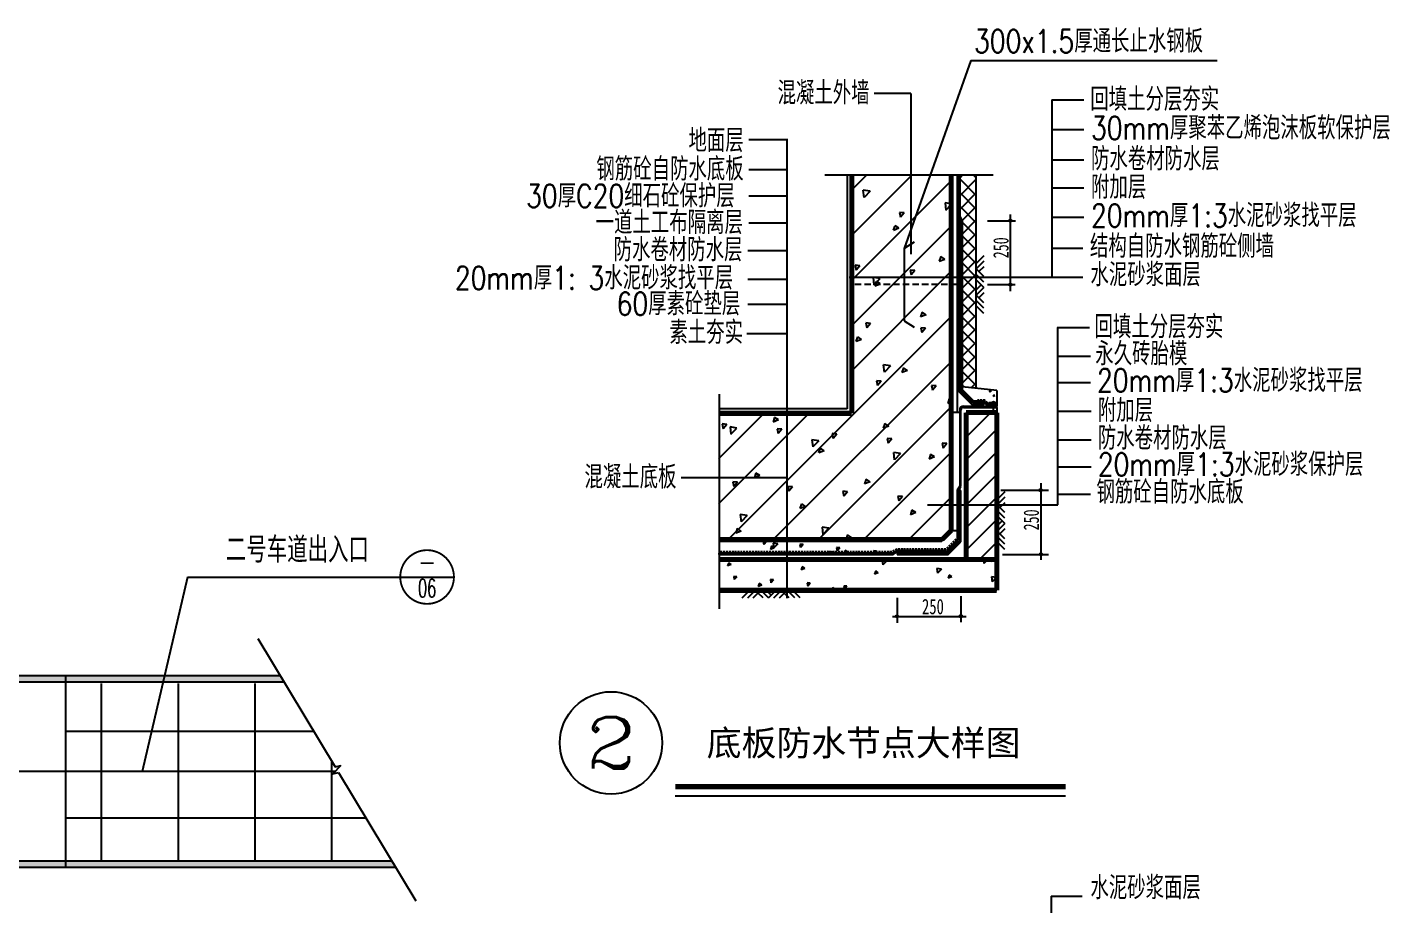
# Model space of a CAD drawing. Extents: x -542930 to 249594, y -301235 to 84515.
# Drawn here: x 153631 to 206920, y -210562 to -176253 of the extents above; entities that cross this region are included whole.
import ezdxf
from ezdxf.enums import TextEntityAlignment as Align

# ---------------------------------------------------------------- set-up
doc = ezdxf.new("R2010")
doc.units = 0
doc.header["$LTSCALE"] = 1000
doc.header["$MEASUREMENT"] = 0
doc.linetypes.add('HIDDEN', pattern=[0.375, 0.25, -0.125])
doc.layers.get('0').update_dxf_attribs({"linetype": 'CONTINUOUS'})
for name, color, linetype in [('A-CH-TEXT', 2, 'CONTINUOUS'), ('a-s-road', 2, 'CONTINUOUS'), ('A-STAIR', 3, 'CONTINUOUS'), ('DRAW', 7, 'CONTINUOUS'), ('HATCH', 2, 'CONTINUOUS'), ('MEM', 4, 'CONTINUOUS'), ('OTHER', 7, 'CONTINUOUS'), ('PUB_DIM', 3, 'CONTINUOUS'), ('TEXT', 7, 'CONTINUOUS'), ('WALL', 255, 'CONTINUOUS')]:
    doc.layers.add(name, color=color, linetype=linetype)
doc.styles.add('COMP', font='complex', dxfattribs={"bigfont": 'hztxt'})
doc.styles.add('HZTXT', font='SimSun.ttf', dxfattribs={"height": 0.8})
doc.styles.add('HZXY', font='romans.shx', dxfattribs={"width": 0.8, "bigfont": 'hztxt.shx'})

msp = doc.modelspace()

# ---------------------------------------------------------------- hatches: boundary and pattern name
at = {"layer": 'PUB_DIM'}
h = msp.add_hatch(color=256, dxfattribs=at)
h.paths.add_polyline_path([(150127.275, -201858.951), (150127.275, -201608.951), (149427.295, -201608.951), (149427.295, -201858.951)])
h.paths.add_polyline_path([(150731.486, -201858.951), (150940.918, -201608.951), (150193.529, -201608.951), (150193.529, -201858.951)])
h.paths.add_polyline_path([(155127.275, -201858.951), (155127.275, -201608.951), (150940.918, -201608.951), (150731.486, -201858.951)])
h.paths.add_polyline_path([(158939.604, -201858.951), (158997.963, -201608.951), (155127.275, -201608.951), (155127.275, -201858.951)])
h.paths.add_polyline_path([(163679.598, -201858.951), (163529.051, -201608.951), (158997.963, -201608.951), (158939.604, -201858.951)])
h.paths.add_polyline_path([(168045.459, -209108.92), (167893.725, -208856.951), (155127.275, -208856.951), (155127.275, -209107.516)])
h.paths.add_polyline_path([(155127.275, -209107.516), (155127.275, -208856.951), (150193.529, -208856.951), (150193.529, -209106.98)])
h.paths.add_polyline_path([(150127.275, -209106.972), (150127.275, -208856.951), (149427.295, -208856.951), (149427.295, -208854.95, -0.189960997), (140557.46, -205358.951), (140194.088, -205358.951, 0.195148521), (149427.295, -209106.896)])
h.paths.add_polyline_path([(146889.9, -210004.543), (146889.9, -209008.828), (147339.9, -209008.828), (147339.9, -210004.543)], flags=25)

# ---------------------------------------------------------------- linework, layer by layer
for p, q in [((168219.27, -197747.349), (170319.27, -197747.349)), ((178976.887, -206306.506), (194239.568, -206306.506))]:
    msp.add_line(p, q)
at = {"const_width": 73.5}
msp.add_lwpolyline([(168219.27, -197747.349, 1), (170319.27, -197747.349, 1)], format="xyb", close=True, dxfattribs=at)
at = {"const_width": 200}
msp.add_lwpolyline([(178976.887, -205943.484), (194239.568, -205943.484)], dxfattribs=at)
msp.add_circle((176465.505, -204233.311), 2000)
at = {"layer": 'a-s-road', "color": 4}
for p, q in [((156527.295, -201908.951), (156527.295, -208856.951)), ((159527.295, -201908.951), (159527.295, -208856.951)), ((162527.295, -201908.951), (162527.295, -208856.951)), ((164842.117, -203789.434), (155127.275, -203789.434)), ((165527.295, -204927.245), (165527.295, -208856.951)), ((166880.455, -207174.309), (155127.275, -207174.309))]:
    msp.add_line(p, q, dxfattribs=at)
at = {"layer": 'A-STAIR'}
msp.add_line((155127.275, -201608.936), (155127.275, -209106.972), dxfattribs=at)
at = {"layer": 'DRAW'}
for p, q in [((185698.853, -182048.013), (185698.853, -191167.282)), ((185848.853, -191317.282, 0), (185848.853, -182048.013, 0)), ((189798.853, -191307.296, 0), (189798.853, -182048.013, 0)), ((189998.853, -182048.013), (189998.853, -191317.282)), ((190748.853, -190366.381), (190748.853, -182048.013)), ((185698.853, -191167.282), (180682.168, -191167.282)), ((185848.853, -191317.282), (180682.168, -191317.282)), ((190098.853, -191317.282), (189798.853, -191317.282)), ((189798.853, -195939.464, 0), (189798.853, -191317.282, 0)), ((190348.853, -191317.282, 0), (190348.853, -197067.282, 0)), ((191548.853, -191317.282), (190348.853, -191317.282)), ((189421.036, -196317.282, 0), (189798.853, -195939.464, 0)), ((189998.853, -195939.464), (189798.853, -195939.464)), ((180682.168, -196317.282, 0), (189421.036, -196317.282, 0)), ((180682.168, -197067.282, 0), (191548.853, -197067.282, 0)), ((180682.168, -198267.282, 0), (191548.853, -198267.282, 0))]:
    msp.add_line(p, q, dxfattribs=at)
at = {"layer": 'DRAW', "linetype": 'HIDDEN'}
msp.add_line((189998.853, -186317.282), (185848.853, -186317.282), dxfattribs=at)
at = {"layer": 'DRAW', "ltscale": 10}
for p, q in [((191548.853, -190453.827), (190198.853, -190306.262)), ((191548.853, -190453.827), (191548.853, -191067.282)), ((191466.949, -190951.429), (191347.531, -190951.429)), ((191403.138, -190952.196), (191404.48, -191225.609)), ((191548.853, -191317.282), (191548.853, -198267.282))]:
    msp.add_line(p, q, dxfattribs=at)
at = {"layer": 'DRAW', "linetype": 'HIDDEN', "ltscale": 0.3}
for p, q in [((191081.336, -190833.204), (190798.853, -190833.204)), ((191182.22, -190933.982), (191081.336, -190833.204)), ((191312.243, -190933.982), (191182.22, -190933.982)), ((189952.592, -196262.259), (189556.973, -196657.425)), ((187447.588, -196764.271), (180688.692, -196764.271)), ((187640.694, -196657.425), (187447.588, -196764.271)), ((189556.973, -196657.425), (187640.694, -196657.425))]:
    msp.add_line(p, q, dxfattribs=at)
at = {"layer": 'DRAW', "const_width": 200, "elevation": 0}
for points in [[(190348.853, -191317.282), (190348.853, -197067.282)], [(190348.853, -191317.282), (191548.853, -191317.282)], [(191548.853, -191317.282), (191548.853, -198267.282)], [(180682.168, -197067.282), (191548.853, -197067.282)], [(180682.168, -198267.282), (191548.853, -198267.282)]]:
    msp.add_lwpolyline(points, dxfattribs=at)
at = {"layer": 'HATCH', "ltscale": 10}
for p, q in [((186442.723, -182048.013, 0), (185878.853, -182611.883, 0)), ((188210.49, -182048.013, 0), (185878.853, -184379.65, 0)), ((190066.645, -182048.013, 0), (190048.853, -182065.805, 0)), ((190098.853, -182104.193, 0), (190048.853, -182154.193, 0)), ((190098.853, -182192.582, 0), (190048.853, -182242.582, 0)), ((190098.853, -182150.427, 0), (190228.554, -182020.725, 0)), ((190748.853, -182835.867, 0), (190098.853, -182185.867, 0)), ((190098.853, -182845.981, 0), (190748.853, -182195.981, 0)), ((190748.853, -182140.312, 0), (190629.267, -182020.725, 0)), ((189768.853, -182257.417, 0), (185878.853, -186147.417, 0)), ((186360.971, -182902.988), (186327.827, -182618.078)), ((186594.692, -182659.497, 0), (186327.882, -182618.117, 0)), ((186594.692, -182659.497, 0), (186361.026, -182903.026, 0)), ((190098.853, -182280.97, 0), (190048.853, -182330.97, 0)), ((190098.853, -182546.135, 0), (190048.853, -182596.135, 0)), ((190098.853, -182634.523, 0), (190048.853, -182684.523, 0)), ((190098.853, -182722.912, 0), (190048.853, -182772.912, 0)), ((190748.853, -183366.197, 0), (190098.853, -182716.197, 0)), ((190098.853, -183376.311, 0), (190748.853, -182726.311, 0)), ((185930.868, -182904.509, 0), (185878.853, -182869.425, 0)), ((185930.868, -182904.509, 0), (185878.853, -182924.476, 0)), ((189529.549, -183114.637, 0), (189562.694, -183399.547, 0)), ((189768.853, -183151.779, 0), (189529.605, -183114.674, 0)), ((189562.75, -183399.583), (189768.853, -183184.779)), ((190098.853, -182811.3, 0), (190048.853, -182861.3, 0)), ((190098.853, -183076.465, 0), (190048.853, -183126.465, 0)), ((190098.853, -183164.853, 0), (190048.853, -183214.853, 0)), ((190098.853, -183253.242, 0), (190048.853, -183303.242, 0)), ((190748.853, -183896.527, 0), (190098.853, -183246.527, 0)), ((190198.853, -183806.642, 0), (190748.853, -183256.642, 0)), ((187751.218, -183490.923, 0), (187785.906, -183678.971, 0)), ((187930.588, -183506.646, 0), (187751.273, -183490.958, 0)), ((187930.589, -183506.646, 0), (187785.961, -183679.006, 0)), ((190098.853, -183341.63, 0), (190048.853, -183391.63, 0)), ((190065.143, -183817.282, 0), (190048.853, -183833.572, 0)), ((190098.853, -183606.795, 0), (190061.394, -183644.254, 0)), ((190091.071, -183702.966), (190128.285, -183665.752)), ((190157.961, -183724.464, 0), (190120.747, -183761.678, 0)), ((190187.638, -183783.175, 0), (190148.853, -183821.96, 0)), ((190198.853, -184336.972, 0), (190748.853, -183786.972, 0)), ((185878.853, -187915.184), (189768.853, -184025.184)), ((187511.478, -184192.964), (187572.307, -184011.677)), ((187721.589, -184112.366, 0), (187511.533, -184192.999, 0)), ((187721.589, -184112.366, 0), (187572.362, -184011.711, 0)), ((190098.853, -183871.96, 0), (190048.853, -183921.96, 0)), ((190098.853, -184137.125, 0), (190048.853, -184187.125, 0)), ((190098.853, -184225.514, 0), (190048.853, -184275.514, 0)), ((190098.853, -184313.902, 0), (190048.853, -184363.902, 0)), ((190198.853, -184037.125, 0), (190148.853, -184087.125, 0)), ((190198.853, -184125.514, 0), (190148.853, -184175.514, 0)), ((190198.853, -184213.902, 0), (190148.853, -184263.902, 0)), ((190198.853, -184302.29, 0), (190148.853, -184352.29, 0)), ((190748.853, -184426.857, 0), (190198.853, -183876.857, 0)), ((190198.853, -184867.302, 0), (190748.853, -184317.302, 0)), ((190098.853, -184402.29, 0), (190048.853, -184452.29, 0)), ((190098.853, -184667.455, 0), (190048.853, -184717.455, 0)), ((190098.853, -184755.844, 0), (190048.853, -184805.844, 0)), ((190098.853, -184844.232, 0), (190048.853, -184894.232, 0)), ((190198.853, -184567.455, 0), (190148.853, -184617.455, 0)), ((190198.853, -184655.844, 0), (190148.853, -184705.844, 0)), ((190198.853, -184744.232, 0), (190148.853, -184794.232, 0)), ((190198.853, -184832.62, 0), (190148.853, -184882.62, 0)), ((190748.853, -184957.187, 0), (190198.853, -184407.187, 0)), ((190198.853, -185397.632, 0), (190748.853, -184847.632, 0)), ((189363.027, -185219.535, 0), (189302.198, -185400.822, 0)), ((189302.255, -185400.856), (189512.31, -185320.223)), ((189512.31, -185320.223, 0), (189363.083, -185219.568, 0)), ((190098.853, -184932.62, 0), (190048.853, -184982.62, 0)), ((190098.853, -185197.785, 0), (190048.853, -185247.785, 0)), ((190098.853, -185286.174, 0), (190048.853, -185336.174, 0)), ((190098.853, -185374.562, 0), (190048.853, -185424.562, 0)), ((190198.853, -185097.785, 0), (190148.853, -185147.785, 0)), ((190198.853, -185186.174, 0), (190148.853, -185236.174, 0)), ((190198.853, -185274.562, 0), (190148.853, -185324.562, 0)), ((190148.853, -185412.95), (190198.853, -185362.95)), ((190748.853, -185487.517, 0), (190198.853, -184937.517, 0)), ((190198.853, -185927.962, 0), (190748.853, -185377.962, 0)), ((185878.853, -189682.95), (189768.853, -185792.95)), ((186015.69, -185559.242, 0), (186050.378, -185747.29, 0)), ((186195.062, -185574.966, 0), (186015.747, -185559.278, 0)), ((186195.062, -185574.966, 0), (186050.435, -185747.326, 0)), ((188167.47, -185747.5, 0), (188202.158, -185935.548, 0)), ((188346.842, -185763.222, 0), (188167.527, -185747.534, 0)), ((188346.843, -185763.222, 0), (188202.215, -185935.582, 0)), ((190048.853, -185512.95), (190098.853, -185462.95)), ((190098.853, -185728.115, 0), (190048.853, -185778.115, 0)), ((190098.853, -185816.504, 0), (190048.853, -185866.504, 0)), ((190098.853, -185904.892, 0), (190048.853, -185954.892, 0)), ((190198.853, -185628.115, 0), (190148.853, -185678.115, 0)), ((190198.853, -185716.504, 0), (190148.853, -185766.504, 0)), ((190198.853, -185804.892, 0), (190148.853, -185854.892, 0)), ((190198.853, -185893.281, 0), (190148.853, -185943.281, 0)), ((190748.853, -186017.847, 0), (190198.853, -185467.847, 0)), ((190198.853, -186458.292, 0), (190748.853, -185908.292, 0)), ((186758.706, -186321.901), (186725.561, -186036.991)), ((186992.429, -186078.41, 0), (186725.619, -186037.03, 0)), ((186758.764, -186321.939), (186992.429, -186078.41)), ((186781.53, -186368.414), (186842.359, -186187.126)), ((186781.587, -186368.449), (186991.643, -186287.816)), ((186991.643, -186287.816, 0), (186842.416, -186187.162, 0)), ((190098.853, -185993.281, 0), (190048.853, -186043.281, 0)), ((190048.853, -186308.446), (190098.853, -186258.446)), ((190048.853, -186396.834), (190098.853, -186346.834)), ((190098.853, -186435.222, 0), (190048.853, -186485.222, 0)), ((190148.853, -186208.446), (190198.853, -186158.446)), ((190148.853, -186296.834), (190198.853, -186246.834)), ((190198.853, -186335.222, 0), (190148.853, -186385.222, 0)), ((190198.853, -186423.611, 0), (190148.853, -186473.611, 0)), ((190748.853, -186548.177, 0), (190198.853, -185998.177, 0)), ((190198.853, -186988.622, 0), (190748.853, -186438.622, 0)), ((190098.853, -186523.611, 0), (190048.853, -186573.611, 0)), ((190098.853, -186788.776, 0), (190048.853, -186838.776, 0)), ((190098.853, -186877.164, 0), (190048.853, -186927.164, 0)), ((190098.853, -186965.552, 0), (190048.853, -187015.552, 0)), ((190198.853, -186688.776, 0), (190148.853, -186738.776, 0)), ((190198.853, -186777.164, 0), (190148.853, -186827.164, 0)), ((190198.853, -186865.552, 0), (190148.853, -186915.552, 0)), ((190198.853, -186953.941, 0), (190148.853, -187003.941, 0)), ((190748.853, -187078.507, 0), (190198.853, -186528.507, 0)), ((190198.853, -187518.952, 0), (190748.853, -186968.952, 0)), ((189768.853, -187560.717, 0), (181042.289, -196287.282, 0)), ((188633.079, -187394.984, 0), (188572.25, -187576.272, 0)), ((188782.364, -187495.673, 0), (188572.309, -187576.306, 0)), ((188782.364, -187495.673, 0), (188633.137, -187395.018, 0)), ((190098.853, -187053.941, 0), (190048.853, -187103.941, 0)), ((190098.853, -187319.106, 0), (190048.853, -187369.106, 0)), ((190098.853, -187407.494, 0), (190048.853, -187457.494, 0)), ((190098.853, -187495.882, 0), (190048.853, -187545.882, 0)), ((190198.853, -187219.106, 0), (190148.853, -187269.106, 0)), ((190198.853, -187307.494, 0), (190148.853, -187357.494, 0)), ((190198.853, -187395.882, 0), (190148.853, -187445.882, 0)), ((190198.853, -187484.271, 0), (190148.853, -187534.271, 0)), ((190748.853, -187608.837, 0), (190198.853, -187058.837, 0)), ((190198.853, -188049.282, 0), (190748.853, -187499.282, 0)), ((186431.942, -187815.818, 0), (186466.63, -188003.866, 0)), ((186611.316, -187831.542, 0), (186432.001, -187815.854, 0)), ((186611.316, -187831.542, 0), (186466.689, -188003.902, 0)), ((188583.722, -188004.076, 0), (188618.41, -188192.124, 0)), ((188763.096, -188019.799, 0), (188583.781, -188004.111, 0)), ((188763.097, -188019.799, 0), (188618.469, -188192.159, 0)), ((190098.853, -187584.271, 0), (190048.853, -187634.271, 0)), ((190098.853, -187849.436, 0), (190048.853, -187899.436, 0)), ((190098.853, -187937.824, 0), (190048.853, -187987.824, 0)), ((190098.853, -188026.213, 0), (190048.853, -188076.213, 0)), ((190198.853, -187749.436, 0), (190148.853, -187799.436, 0)), ((190198.853, -187837.824, 0), (190148.853, -187887.824, 0)), ((190198.853, -187926.213, 0), (190148.853, -187976.213, 0)), ((190198.853, -188014.601, 0), (190148.853, -188064.601, 0)), ((190748.853, -188139.167, 0), (190198.853, -187589.167, 0)), ((190198.853, -188579.612, 0), (190748.853, -188029.612, 0)), ((186051.582, -188543.863), (186112.411, -188362.576)), ((186261.697, -188463.266, 0), (186051.641, -188543.899, 0)), ((186261.697, -188463.266, 0), (186112.47, -188362.612, 0)), ((190098.853, -188114.601, 0), (190048.853, -188164.601, 0)), ((190098.853, -188379.766, 0), (190048.853, -188429.766, 0)), ((190098.853, -188468.154, 0), (190048.853, -188518.154, 0)), ((190098.853, -188556.543, 0), (190048.853, -188606.543, 0)), ((190198.853, -188279.766, 0), (190148.853, -188329.766, 0)), ((190198.853, -188368.154, 0), (190148.853, -188418.154, 0)), ((190198.853, -188456.543, 0), (190148.853, -188506.543, 0)), ((190198.853, -188544.931, 0), (190148.853, -188594.931, 0)), ((190748.853, -188669.498, 0), (190198.853, -188119.498, 0)), ((190198.853, -189109.942, 0), (190748.853, -188559.942, 0)), ((190098.853, -188644.931, 0), (190048.853, -188694.931, 0)), ((190098.853, -188910.096, 0), (190048.853, -188960.096, 0)), ((190098.853, -188998.484, 0), (190048.853, -189048.484, 0)), ((190098.853, -189086.873, 0), (190048.853, -189136.873, 0)), ((190198.853, -188810.096, 0), (190148.853, -188860.096, 0)), ((190198.853, -188898.484, 0), (190148.853, -188948.484, 0)), ((190198.853, -188986.873, 0), (190148.853, -189036.873, 0)), ((190198.853, -189075.261, 0), (190148.853, -189125.261, 0)), ((190748.853, -189199.828, 0), (190198.853, -188649.828, 0)), ((190198.853, -189640.273, 0), (190748.853, -189090.273, 0)), ((189768.853, -189328.484, 0), (182810.056, -196287.282, 0)), ((187156.44, -189740.813), (187123.296, -189455.904)), ((187390.167, -189497.322, 0), (187123.356, -189455.943, 0)), ((187390.167, -189497.322, 0), (187156.501, -189740.852, 0)), ((187903.131, -189570.434, 0), (187842.302, -189751.722, 0)), ((188052.418, -189671.123, 0), (187842.363, -189751.756, 0)), ((188052.418, -189671.123, 0), (187903.191, -189570.468, 0)), ((190098.853, -189175.261, 0), (190048.853, -189225.261, 0)), ((190098.853, -189440.426, 0), (190048.853, -189490.426, 0)), ((190098.853, -189528.814, 0), (190048.853, -189578.814, 0)), ((190098.853, -189617.203, 0), (190048.853, -189667.203, 0)), ((190098.853, -189705.591, 0), (190048.853, -189755.591, 0)), ((190198.853, -189340.426, 0), (190148.853, -189390.426, 0)), ((190198.853, -189428.814, 0), (190148.853, -189478.814, 0)), ((190198.853, -189517.203, 0), (190148.853, -189567.203, 0)), ((190198.853, -189605.591, 0), (190148.853, -189655.591, 0)), ((190748.853, -189730.158, 0), (190198.853, -189180.158, 0)), ((190198.853, -190170.603, 0), (190748.853, -189620.603, 0)), ((186848.194, -190072.395, 0), (186882.882, -190260.443, 0)), ((187027.57, -190088.119, 0), (186848.255, -190072.431, 0)), ((187027.57, -190088.119, 0), (186882.943, -190260.479, 0)), ((190098.853, -189970.756, 0), (190048.853, -190020.756, 0)), ((190098.853, -190059.145, 0), (190048.853, -190109.145, 0)), ((190098.853, -190147.533, 0), (190048.853, -190197.533, 0)), ((190098.853, -190235.921, 0), (190048.853, -190285.921, 0)), ((190198.853, -189870.756, 0), (190148.853, -189920.756, 0)), ((190198.853, -189959.145, 0), (190148.853, -190009.145, 0)), ((190198.853, -190047.533, 0), (190148.853, -190097.533, 0)), ((190198.853, -190135.921, 0), (190148.853, -190185.921, 0)), ((190748.853, -190260.488, 0), (190198.853, -189710.488, 0)), ((190554.634, -190345.152, 0), (190748.853, -190150.933, 0)), ((188999.975, -190260.653, 0), (189034.662, -190448.701, 0)), ((189179.35, -190276.375, 0), (189000.035, -190260.687, 0)), ((189179.351, -190276.375, 0), (189034.723, -190448.735, 0)), ((190121.821, -190478.118, 0), (190086.466, -190513.473, 0)), ((190166.016, -190522.312, 0), (190130.66, -190557.667, 0)), ((190198.853, -190401.086, 0), (190157.177, -190442.763, 0)), ((190210.21, -190566.506, 0), (190174.854, -190601.862, 0)), ((190272.329, -190314.294, 0), (190198.853, -190240.818, 0)), ((190236.726, -190451.601, 0), (190201.371, -190486.957, 0)), ((190254.404, -190610.7, 0), (190219.049, -190646.056, 0)), ((190280.92, -190495.796, 0), (190245.565, -190531.151, 0)), ((190325.115, -190539.99, 0), (190289.759, -190575.345, 0)), ((190386.986, -190743.283, 0), (190351.631, -190778.638, 0)), ((190457.697, -190672.572, 0), (190422.342, -190707.928, 0)), ((190501.891, -190716.766, 0), (190466.536, -190752.122, 0)), ((190546.085, -190760.961, 0), (190510.73, -190796.316, 0)), ((191271.298, -190459.37, 0), (191282.861, -190522.053, 0)), ((191331.131, -190464.631, 0), (191271.359, -190459.402, 0)), ((191331.131, -190464.631, 0), (191282.922, -190522.085, 0)), ((191430.465, -190625.484, 0), (191410.189, -190685.913, 0)), ((191480.269, -190659.067, 0), (191410.25, -190685.945, 0)), ((191480.269, -190659.067, 0), (191430.527, -190625.516, 0)), ((189768.853, -191096.251, 0), (184577.823, -196287.282, 0)), ((189693.852, -190778.292, 0), (189633.023, -190959.58, 0)), ((189768.853, -190907.496, 0), (189633.084, -190959.613, 0)), ((189768.853, -190828.873, 0), (189693.913, -190778.325, 0)), ((190148.853, -191246.581, 0), (190098.853, -191296.581, 0)), ((190239.471, -191067.575, 0), (190099.147, -191207.899, 0)), ((190328.153, -191067.282, 0), (190278.153, -191117.282, 0)), ((190431.181, -190787.477, 0), (190395.825, -190822.832, 0)), ((190475.375, -190831.671, 0), (190440.019, -190867.027, 0)), ((190519.569, -190875.865, 0), (190484.214, -190911.221, 0)), ((190593.318, -191067.282, 0), (190543.318, -191117.282, 0)), ((190590.28, -190805.155, 0), (190554.924, -190840.51, 0)), ((190681.706, -191067.282, 0), (190631.706, -191117.282, 0)), ((190693.318, -190967.282, 0), (190643.318, -191017.282, 0)), ((190770.095, -191067.282, 0), (190720.095, -191117.282, 0)), ((190781.706, -190967.282, 0), (190731.706, -191017.282, 0)), ((190793.318, -190867.282, 0), (190743.318, -190917.282, 0)), ((190858.483, -191067.282, 0), (190808.483, -191117.282, 0)), ((190870.095, -190967.282, 0), (190820.095, -191017.282, 0)), ((190881.706, -190867.282, 0), (190831.706, -190917.282, 0)), ((190958.483, -190967.282, 0), (190908.483, -191017.282, 0)), ((190970.095, -190867.282, 0), (190920.095, -190917.282, 0)), ((191058.483, -190867.282, 0), (191008.483, -190917.282, 0)), ((191123.648, -191067.282, 0), (191073.648, -191117.282, 0)), ((191212.036, -191067.282, 0), (191162.036, -191117.282, 0)), ((191223.648, -190967.282, 0), (191173.648, -191017.282, 0)), ((191300.425, -191067.282, 0), (191250.425, -191117.282, 0)), ((191312.036, -190967.282, 0), (191262.036, -191017.282, 0)), ((191467.325, -190967.282, 0), (191337.209, -190967.282, 0)), ((191388.813, -191067.282, 0), (191338.813, -191117.282, 0)), ((191365.363, -190967.282, 0), (191346.255, -190948.174, 0)), ((191400.425, -190967.282, 0), (191350.425, -191017.282, 0)), ((191354.009, -190967.282, 0), (191416.582, -190904.709, 0)), ((191418.396, -190967.282, 0), (191372.083, -190920.968, 0)), ((191407.042, -190967.282, 0), (191462.28, -190912.044, 0)), ((191516.799, -191012.651, 0), (191409.747, -190905.6, 0)), ((191467.325, -190988.769, 0), (191438.813, -191017.282, 0)), ((191460.075, -190967.282, 0), (191493.305, -190934.052, 0)), ((191467.325, -191013.064, 0), (191513.124, -190967.266, 0)), ((191467.325, -191017.282, 0), (191467.325, -190967.282, 0)), ((191501.43, -191050.315, 0), (191467.325, -191016.211, 0)), ((191485.532, -191067.87, 0), (191467.325, -191017.282, 0)), ((191501.668, -190944.487, 0), (191477.911, -190920.73, 0)), ((191480.245, -191053.178, 0), (191515.828, -191017.594, 0)), ((191548.853, -191117.282, 0), (191548.853, -191317.282, 0)), ((180682.168, -194879.636), (184214.522, -191347.282)), ((180682.168, -193111.869), (182446.755, -191347.282)), ((180809.105, -191764.197, 0), (180843.793, -191952.246, 0)), ((180988.482, -191779.926, 0), (180809.167, -191764.238, 0)), ((180988.482, -191779.926, 0), (180843.855, -191952.286, 0)), ((182861.796, -191505.617, 0), (182800.967, -191686.904, 0)), ((183011.084, -191606.31, 0), (182801.028, -191686.943, 0)), ((183011.084, -191606.31, 0), (182861.857, -191505.655, 0)), ((187173.184, -191745.884, 0), (187112.355, -191927.171, 0)), ((187322.472, -191846.573, 0), (187173.245, -191745.918, 0)), ((190148.853, -191511.746, 0), (190098.853, -191561.746, 0)), ((190148.853, -191600.135, 0), (190098.853, -191650.135, 0)), ((190148.853, -191688.523, 0), (190098.853, -191738.523, 0)), ((190148.853, -191776.911, 0), (190098.853, -191826.911, 0)), ((191315.59, -191317.282, 0), (190348.853, -192284.018, 0)), ((190431.706, -191317.282, 0), (190348.853, -191400.135, 0)), ((181117.585, -191881.698, 0), (181150.729, -192166.608, 0)), ((181384.458, -191923.121, 0), (181117.647, -191881.741, 0)), ((181150.792, -192166.651), (181384.458, -191923.121)), ((182960.886, -191952.456, 0), (182995.573, -192140.504, 0)), ((183140.263, -191968.182, 0), (182960.948, -191952.494, 0)), ((183140.263, -191968.182, 0), (182995.636, -192140.542, 0)), ((185112.666, -192140.714, 0), (185147.354, -192328.762, 0)), ((185292.043, -192156.439, 0), (185112.728, -192140.75, 0)), ((185292.043, -192156.439, 0), (185147.416, -192328.799, 0)), ((187322.472, -191846.573, 0), (187112.417, -191927.206, 0)), ((187264.447, -192328.972, 0), (187299.134, -192517.02, 0)), ((187443.824, -192344.695, 0), (187264.509, -192329.007, 0)), ((187443.824, -192344.695, 0), (187299.197, -192517.055, 0)), ((190148.853, -192042.077, 0), (190098.853, -192092.077, 0)), ((190148.853, -192130.465, 0), (190098.853, -192180.465, 0)), ((190148.853, -192218.853, 0), (190098.853, -192268.853, 0)), ((190148.853, -192307.242, 0), (190098.853, -192357.242, 0)), ((191548.853, -191967.902, 0), (190348.853, -193167.902, 0)), ((184319.308, -192378.257, 0), (184352.452, -192663.167, 0)), ((184586.181, -192419.678, 0), (184319.37, -192378.298, 0)), ((184586.181, -192419.678, 0), (184352.515, -192663.208, 0)), ((184591.687, -192894.763), (184652.516, -192713.475)), ((184801.805, -192814.167, 0), (184591.749, -192894.799, 0)), ((184801.805, -192814.167, 0), (184652.578, -192713.512, 0)), ((189768.853, -192864.018, 0), (186345.59, -196287.282, 0)), ((187554.175, -193159.726), (187521.03, -192874.816)), ((187787.904, -192916.235, 0), (187521.094, -192874.856, 0)), ((189416.227, -192517.23, 0), (189450.915, -192705.278, 0)), ((189595.604, -192532.951, 0), (189416.289, -192517.263, 0)), ((189595.605, -192532.951, 0), (189450.977, -192705.311, 0)), ((190148.853, -192572.407, 0), (190098.853, -192622.407, 0)), ((190148.853, -192660.795, 0), (190098.853, -192710.795, 0)), ((190148.853, -192749.183, 0), (190098.853, -192799.183, 0)), ((190148.853, -192837.572, 0), (190098.853, -192887.572, 0)), ((191548.853, -192851.785, 0), (190348.853, -194051.785, 0)), ((187787.904, -192916.235, 0), (187554.238, -193159.765, 0)), ((188963.904, -192953.742, 0), (188903.075, -193135.029, 0)), ((189113.193, -193054.43, 0), (188903.138, -193135.063, 0)), ((189113.193, -193054.43, 0), (188963.967, -192953.775, 0)), ((190148.853, -193102.737, 0), (190098.853, -193152.737, 0)), ((190148.853, -193191.125, 0), (190098.853, -193241.125, 0)), ((190148.853, -193279.513, 0), (190098.853, -193329.513, 0)), ((190148.853, -193367.902, 0), (190098.853, -193417.902, 0)), ((182131.848, -193681.067, 0), (182071.019, -193862.354, 0)), ((182281.138, -193781.76, 0), (182071.082, -193862.393, 0)), ((182281.138, -193781.76, 0), (182131.911, -193681.105, 0)), ((186443.236, -193921.333, 0), (186382.407, -194102.621, 0)), ((186592.526, -194022.023, 0), (186443.299, -193921.369, 0)), ((190148.853, -193633.067, 0), (190098.853, -193683.067, 0)), ((190148.853, -193721.455, 0), (190098.853, -193771.455, 0)), ((190148.853, -193809.843, 0), (190098.853, -193859.843, 0)), ((190148.853, -193898.232, 0), (190098.853, -193948.232, 0)), ((191548.853, -193735.669, 0), (190348.853, -194935.669, 0)), ((181225.358, -194020.774, 0), (181260.045, -194208.822, 0)), ((181404.736, -194036.502, 0), (181225.421, -194020.814, 0)), ((181404.736, -194036.502, 0), (181260.109, -194208.862, 0)), ((183377.138, -194209.032, 0), (183411.826, -194397.08, 0)), ((183556.517, -194224.759, 0), (183377.202, -194209.07, 0)), ((183556.517, -194224.759, 0), (183411.89, -194397.119, 0)), ((185528.918, -194397.29, 0), (185563.606, -194585.338, 0)), ((185708.297, -194413.015, 0), (185528.982, -194397.327, 0)), ((185708.297, -194413.015, 0), (185563.67, -194585.375, 0)), ((186592.526, -194022.023, 0), (186382.471, -194102.656, 0)), ((190076.1, -194324.538, 0), (189998.853, -194401.785, 0)), ((190048.853, -194440.174, 0), (189998.853, -194490.174, 0)), ((190148.853, -194163.397, 0), (190067.96, -194244.29, 0)), ((190121.745, -194367.282, 0), (190098.853, -194390.174, 0)), ((190148.853, -194428.562, 0), (190098.853, -194478.562, 0)), ((183861.739, -195070.212), (183922.568, -194888.925)), ((184071.859, -194989.617, 0), (183861.803, -195070.25, 0)), ((184071.859, -194989.617, 0), (183922.632, -194888.962, 0)), ((187680.699, -194585.548, 0), (187715.386, -194773.597, 0)), ((187860.078, -194601.271, 0), (187680.763, -194585.583, 0)), ((187860.078, -194601.271, 0), (187715.451, -194773.631, 0)), ((189768.853, -194631.785, 0), (188113.357, -196287.282, 0)), ((190048.853, -194528.562, 0), (189998.853, -194578.562, 0)), ((190048.853, -194793.727, 0), (189998.853, -194843.727, 0)), ((190048.853, -194882.115, 0), (189998.853, -194932.115, 0)), ((190048.853, -194970.504, 0), (189998.853, -195020.504, 0)), ((190148.853, -194693.727, 0), (190098.853, -194743.727, 0)), ((190148.853, -194782.115, 0), (190098.853, -194832.115, 0)), ((190148.853, -194870.504, 0), (190098.853, -194920.504, 0)), ((190148.853, -194958.892, 0), (190098.853, -195008.892, 0)), ((191548.853, -194619.552, 0), (190348.853, -195819.552, 0)), ((181515.319, -195300.611, 0), (181548.464, -195585.52, 0)), ((181782.195, -195342.034, 0), (181515.385, -195300.654, 0)), ((181782.195, -195342.034, 0), (181548.529, -195585.564, 0)), ((188233.956, -195129.191, 0), (188173.127, -195310.479, 0)), ((188383.247, -195229.88, 0), (188173.192, -195310.513, 0)), ((188383.247, -195229.88, 0), (188234.021, -195129.225, 0)), ((190048.853, -195058.892, 0), (189998.853, -195108.892, 0)), ((190048.853, -195324.057, 0), (189998.853, -195374.057, 0)), ((190048.853, -195412.445, 0), (189998.853, -195462.445, 0)), ((190048.853, -195500.834, 0), (189998.853, -195550.834, 0)), ((190148.853, -195224.057, 0), (190098.853, -195274.057, 0)), ((190148.853, -195312.445, 0), (190098.853, -195362.445, 0)), ((190148.853, -195400.834, 0), (190098.853, -195450.834, 0)), ((190148.853, -195489.222, 0), (190098.853, -195539.222, 0)), ((191548.853, -195503.436, 0), (190348.853, -196703.436, 0)), ((181401.9, -195856.516, 0), (181341.071, -196037.804, 0)), ((181551.192, -195957.21, 0), (181341.136, -196037.843, 0)), ((181551.192, -195957.21, 0), (181401.965, -195856.556, 0)), ((184717.042, -195797.17, 0), (184750.187, -196082.079, 0)), ((184983.918, -195838.591, 0), (184717.108, -195797.211, 0)), ((184983.918, -195838.591, 0), (184750.253, -196082.121, 0)), ((185713.288, -196096.783, 0), (185652.459, -196278.07, 0)), ((185862.58, -196197.473, 0), (185713.353, -196096.819, 0)), ((190048.853, -195589.222, 0), (189998.853, -195639.222, 0)), ((190048.853, -195854.387, 0), (189998.853, -195904.387, 0)), ((190048.853, -195942.775, 0), (189998.853, -195992.775, 0)), ((190048.853, -196031.164, 0), (189998.853, -196081.164, 0)), ((190148.853, -195754.387, 0), (190098.853, -195804.387, 0)), ((190148.853, -195842.775, 0), (190098.853, -195892.775, 0)), ((190148.853, -195931.164, 0), (190098.853, -195981.164, 0)), ((190148.853, -196019.552, 0), (190098.853, -196069.552, 0)), ((181002.098, -196317.282, 0), (181007.247, -196345.193, 0)), ((181030.766, -196317.282, 0), (181007.312, -196345.233, 0)), ((181641.61, -196277.351, 0), (181643.442, -196287.282, 0)), ((181754.731, -196287.282, 0), (181641.675, -196277.39, 0)), ((182418.642, -196345.333, 0), (182441.767, -196470.698, 0)), ((182538.25, -196355.831, 0), (182418.707, -196345.372, 0)), ((182538.251, -196355.831, 0), (182441.832, -196470.737, 0)), ((182745.456, -196545.306, 0), (182704.903, -196666.165, 0)), ((182845.006, -196612.448, 0), (182704.969, -196666.203, 0)), ((182845.006, -196612.448, 0), (182745.521, -196545.345, 0)), ((182804.075, -196419.562, 0), (182826.172, -196609.501, 0)), ((182982.015, -196447.191, 0), (182804.142, -196419.604, 0)), ((182982.015, -196447.191, 0), (182826.238, -196609.544, 0)), ((183853.162, -196470.838, 0), (183876.287, -196596.204, 0)), ((183972.771, -196481.335, 0), (183853.227, -196470.876, 0)), ((183972.771, -196481.335, 0), (183876.353, -196596.242, 0)), ((185287.682, -196596.344, 0), (185310.807, -196721.709, 0)), ((185407.291, -196606.839, 0), (185287.748, -196596.381, 0)), ((185407.291, -196606.839, 0), (185310.873, -196721.746, 0)), ((185862.58, -196197.473, 0), (185652.525, -196278.106, 0)), ((190048.853, -196119.552, 0), (189998.853, -196169.552, 0)), ((190148.853, -196284.717, 0), (190098.853, -196334.717, 0)), ((191548.853, -196387.319, 0), (190868.891, -197067.282, 0)), ((180689.066, -196817.282, 0), (180682.168, -196824.179, 0)), ((180777.454, -196817.282, 0), (180727.454, -196867.282, 0)), ((180865.842, -196817.282, 0), (180815.842, -196867.282, 0)), ((181131.007, -196817.282, 0), (181081.007, -196867.282, 0)), ((181219.396, -196817.282, 0), (181169.396, -196867.282, 0)), ((181307.784, -196817.282, 0), (181257.784, -196867.282, 0)), ((181396.172, -196817.282, 0), (181346.172, -196867.282, 0)), ((181661.337, -196817.282, 0), (181611.337, -196867.282, 0)), ((181749.726, -196817.282, 0), (181699.726, -196867.282, 0)), ((181838.114, -196817.282, 0), (181788.114, -196867.282, 0)), ((181926.502, -196817.282, 0), (181876.502, -196867.282, 0)), ((182191.667, -196817.282, 0), (182141.667, -196867.282, 0)), ((182280.056, -196817.282, 0), (182230.056, -196867.282, 0)), ((182368.444, -196817.282, 0), (182318.444, -196867.282, 0)), ((182456.832, -196817.282, 0), (182406.832, -196867.282, 0)), ((182721.998, -196817.282, 0), (182671.998, -196867.282, 0)), ((182810.386, -196817.282, 0), (182760.386, -196867.282, 0)), ((182898.774, -196817.282, 0), (182848.774, -196867.282, 0)), ((182987.163, -196817.282, 0), (182937.163, -196867.282, 0)), ((183252.328, -196817.282, 0), (183202.328, -196867.282, 0)), ((183340.716, -196817.282, 0), (183290.716, -196867.282, 0)), ((183429.104, -196817.282, 0), (183379.104, -196867.282, 0)), ((183517.493, -196817.282, 0), (183467.493, -196867.282, 0)), ((183782.658, -196817.282, 0), (183732.658, -196867.282, 0)), ((183871.046, -196817.282, 0), (183821.046, -196867.282, 0)), ((183959.434, -196817.282, 0), (183909.434, -196867.282, 0)), ((184047.823, -196817.282, 0), (183997.823, -196867.282, 0)), ((184312.988, -196817.282, 0), (184262.988, -196867.282, 0)), ((184401.376, -196817.282, 0), (184351.376, -196867.282, 0)), ((184489.764, -196817.282, 0), (184439.764, -196867.282, 0)), ((184578.153, -196817.282, 0), (184528.153, -196867.282, 0)), ((184843.318, -196817.282, 0), (184793.318, -196867.282, 0)), ((184931.706, -196817.282, 0), (184881.706, -196867.282, 0)), ((184938.557, -196750.601, 0), (184946.314, -196817.282, 0)), ((185116.497, -196778.229, 0), (184938.624, -196750.642, 0)), ((185020.095, -196817.282, 0), (184970.095, -196867.282, 0)), ((185108.483, -196817.282, 0), (185058.483, -196867.282, 0)), ((185116.497, -196778.229, 0), (185079.026, -196817.282, 0)), ((185373.648, -196817.282, 0), (185323.648, -196867.282, 0)), ((185462.036, -196817.282, 0), (185412.036, -196867.282, 0)), ((185550.425, -196817.282, 0), (185500.425, -196867.282, 0)), ((185619.715, -196705.484, 0), (185582.202, -196817.282, 0)), ((185638.813, -196817.282, 0), (185588.813, -196867.282, 0)), ((185719.265, -196772.624, 0), (185602.927, -196817.282, 0)), ((185719.265, -196772.624, 0), (185619.78, -196705.52, 0)), ((185903.978, -196817.282, 0), (185853.978, -196867.282, 0)), ((185992.366, -196817.282, 0), (185942.366, -196867.282, 0)), ((186080.755, -196817.282, 0), (186030.755, -196867.282, 0)), ((186169.143, -196817.282, 0), (186119.143, -196867.282, 0)), ((186434.308, -196817.282, 0), (186384.308, -196867.282, 0)), ((186522.696, -196817.282, 0), (186472.696, -196867.282, 0)), ((186611.085, -196817.282, 0), (186561.085, -196867.282, 0)), ((186699.473, -196817.282, 0), (186649.473, -196867.282, 0)), ((186722.202, -196721.849, 0), (186739.806, -196817.282, 0)), ((186841.812, -196732.343, 0), (186722.268, -196721.885, 0)), ((186841.812, -196732.343, 0), (186770.54, -196817.282, 0)), ((186964.638, -196817.282, 0), (186914.638, -196867.282, 0)), ((187053.027, -196817.282, 0), (187003.027, -196867.282, 0)), ((187073.039, -197081.64, 0), (187095.135, -197271.58, 0)), ((187250.979, -197109.267, 0), (187073.106, -197081.68, 0)), ((187141.415, -196817.282, 0), (187091.415, -196867.282, 0)), ((187250.979, -197109.267, 0), (187095.202, -197271.62, 0)), ((187229.803, -196817.282, 0), (187179.803, -196867.282, 0)), ((187525.861, -196786.389, 0), (187444.968, -196867.282, 0)), ((187683.357, -196717.282, 0), (187606.11, -196794.529, 0)), ((187671.745, -196817.282, 0), (187648.853, -196840.174, 0)), ((187760.133, -196817.282, 0), (187710.133, -196867.282, 0)), ((187771.745, -196717.282, 0), (187721.745, -196767.282, 0)), ((187860.133, -196717.282, 0), (187810.133, -196767.282, 0)), ((188025.298, -196817.282, 0), (187975.298, -196867.282, 0)), ((188113.687, -196817.282, 0), (188063.687, -196867.282, 0)), ((188125.298, -196717.282, 0), (188075.298, -196767.282, 0)), ((188202.075, -196817.282, 0), (188152.075, -196867.282, 0)), ((188213.687, -196717.282, 0), (188163.687, -196767.282, 0)), ((188290.463, -196817.282, 0), (188240.463, -196867.282, 0)), ((188302.075, -196717.282, 0), (188252.075, -196767.282, 0)), ((188390.463, -196717.282, 0), (188340.463, -196767.282, 0)), ((188555.628, -196817.282, 0), (188505.628, -196867.282, 0)), ((188644.017, -196817.282, 0), (188594.017, -196867.282, 0)), ((188655.628, -196717.282, 0), (188605.628, -196767.282, 0)), ((188732.405, -196817.282, 0), (188682.405, -196867.282, 0)), ((188744.017, -196717.282, 0), (188694.017, -196767.282, 0)), ((188820.794, -196817.282, 0), (188770.794, -196867.282, 0)), ((188832.405, -196717.282, 0), (188782.405, -196767.282, 0)), ((188920.794, -196717.282, 0), (188870.794, -196767.282, 0)), ((189085.959, -196817.282, 0), (189035.959, -196867.282, 0)), ((189174.347, -196817.282, 0), (189124.347, -196867.282, 0)), ((189185.959, -196717.282, 0), (189135.959, -196767.282, 0)), ((189262.735, -196817.282, 0), (189212.735, -196867.282, 0)), ((189274.347, -196717.282, 0), (189224.347, -196767.282, 0)), ((189351.124, -196817.282, 0), (189301.124, -196867.282, 0)), ((189362.735, -196717.282, 0), (189312.735, -196767.282, 0)), ((189451.124, -196717.282, 0), (189401.124, -196767.282, 0)), ((189616.289, -196817.282, 0), (189566.289, -196867.282, 0)), ((189608.66, -197067.282, 0), (189614.368, -197098.225, 0)), ((189640.427, -197067.282, 0), (189614.434, -197098.259, 0)), ((191025.763, -197098.365, 0), (191048.888, -197223.731, 0)), ((191145.373, -197108.856, 0), (191025.829, -197098.398, 0)), ((191145.373, -197108.856, 0), (191048.955, -197223.763, 0)), ((191354.327, -197067.282, 0), (191327.679, -197146.698, 0)), ((191467.783, -197092.974, 0), (191327.746, -197146.73, 0)), ((191467.783, -197092.974, 0), (191429.691, -197067.282, 0)), ((181065.011, -197190.367, 0), (181024.458, -197311.226, 0)), ((181164.561, -197257.51, 0), (181024.524, -197311.266, 0)), ((181164.561, -197257.51, 0), (181065.077, -197190.407, 0)), ((183939.269, -197350.545, 0), (183898.717, -197471.403, 0)), ((184038.82, -197417.686, 0), (183898.783, -197471.441, 0)), ((184038.82, -197417.686, 0), (183939.336, -197350.583, 0)), ((186813.528, -197510.723, 0), (186772.975, -197631.581, 0)), ((186913.079, -197577.861, 0), (186773.042, -197631.616, 0)), ((186913.079, -197577.861, 0), (186813.594, -197510.758, 0)), ((189207.521, -197412.68, 0), (189229.617, -197602.619, 0)), ((189385.461, -197440.305, 0), (189207.588, -197412.718, 0)), ((189385.461, -197440.305, 0), (189229.684, -197602.658, 0)), ((189687.787, -197670.901, 0), (189647.234, -197791.759, 0)), ((189787.338, -197738.037, 0), (189687.853, -197670.934, 0)), ((181261.623, -197724.212, 0), (181284.748, -197849.577, 0)), ((181381.233, -197734.711, 0), (181261.689, -197724.252, 0)), ((181381.233, -197734.711, 0), (181284.815, -197849.617, 0)), ((182258.824, -197995.606, 0), (182218.271, -198116.464, 0)), ((182358.375, -198062.748, 0), (182218.338, -198116.503, 0)), ((182358.375, -198062.748, 0), (182258.891, -197995.645, 0)), ((182696.143, -197849.717, 0), (182719.268, -197975.083, 0)), ((182815.753, -197860.215, 0), (182696.21, -197849.756, 0)), ((182815.753, -197860.215, 0), (182719.335, -197975.122, 0)), ((184130.663, -197975.223, 0), (184153.789, -198100.588, 0)), ((184250.274, -197985.719, 0), (184130.73, -197975.261, 0)), ((184250.274, -197985.719, 0), (184153.855, -198100.626, 0)), ((185133.083, -198155.784, 0), (185095.671, -198267.282, 0)), ((185232.634, -198222.924, 0), (185117.078, -198267.282, 0)), ((185232.634, -198222.924, 0), (185133.15, -198155.82, 0)), ((185565.184, -198100.728, 0), (185588.309, -198226.094, 0)), ((185684.794, -198111.223, 0), (185565.251, -198100.765, 0)), ((185684.794, -198111.223, 0), (185588.376, -198226.13, 0)), ((186999.704, -198226.234, 0), (187007.276, -198267.282, 0)), ((187119.314, -198236.728, 0), (186999.771, -198226.269, 0)), ((189787.338, -197738.037, 0), (189647.301, -197791.792, 0)), ((191342.003, -197743.719, 0), (191364.099, -197933.659, 0)), ((191519.943, -197771.343, 0), (191342.07, -197743.756, 0)), ((191519.943, -197771.343, 0), (191364.166, -197933.696, 0)), ((187119.314, -198236.728, 0), (187093.677, -198267.282, 0))]:
    msp.add_line(p, q, dxfattribs=at)
at = {"layer": 'HATCH'}
for p, q in [((190048.853, -183119.443, 0), (190048.853, -183317.282, 0)), ((191045.238, -185190.176, 0), (190745.238, -185490.176, 0)), ((191045.238, -185402.308, 0), (190745.238, -185702.308, 0)), ((191045.238, -186002.308, 0), (190745.238, -185702.308, 0)), ((191045.238, -186214.44, 0), (190745.238, -185914.44, 0)), ((191045.238, -185614.44, 0), (190851.304, -185808.374, 0)), ((191045.238, -186426.573, 0), (190745.238, -186126.573, 0)), ((190939.172, -186320.507, 0), (190745.238, -186514.44, 0)), ((191045.238, -186426.573, 0), (190745.238, -186726.573, 0)), ((191045.238, -187026.573, 0), (190745.238, -186726.573, 0)), ((191045.238, -187238.705, 0), (190745.238, -186938.705, 0)), ((191045.238, -186638.705, 0), (190851.304, -186832.639, 0)), ((191045.238, -187450.837, 0), (190745.238, -187150.837, 0)), ((190048.853, -189317.282, 0), (190048.853, -189515.12, 0)), ((191864.159, -194417.131, 0), (191564.159, -194717.131, 0)), ((191864.159, -194629.263, 0), (191564.159, -194929.263, 0)), ((191864.159, -195229.263, 0), (191564.159, -194929.263, 0)), ((191864.159, -194841.395, 0), (191670.225, -195035.329, 0)), ((191864.159, -195441.395, 0), (191564.159, -195141.395, 0)), ((191864.159, -195653.527, 0), (191564.159, -195353.527, 0)), ((191758.093, -195547.461, 0), (191564.159, -195741.395, 0)), ((191864.159, -195653.527, 0), (191564.159, -195953.527, 0)), ((191864.159, -196253.527, 0), (191564.159, -195953.527, 0)), ((191864.159, -195865.659, 0), (191670.225, -196059.593, 0)), ((191864.159, -196465.659, 0), (191564.159, -196165.659, 0)), ((191864.159, -196677.792, 0), (191564.159, -196377.792, 0)), ((181597.277, -198566.903, 0), (181897.277, -198266.903, 0)), ((181809.409, -198566.903, 0), (182109.409, -198266.903, 0)), ((182021.541, -198566.903, 0), (182321.541, -198266.903, 0)), ((182409.409, -198566.903, 0), (182215.475, -198372.969, 0)), ((182621.541, -198566.903, 0), (182321.541, -198266.903, 0)), ((182727.607, -198460.837, 0), (182533.673, -198266.903, 0)), ((182621.541, -198566.903, 0), (182921.541, -198266.903, 0)), ((182833.673, -198566.903, 0), (183133.673, -198266.903, 0)), ((183045.805, -198566.903, 0), (183345.805, -198266.903, 0)), ((183433.673, -198566.903, 0), (183239.739, -198372.969, 0)), ((183645.805, -198566.903, 0), (183345.805, -198266.903, 0)), ((183857.937, -198566.903, 0), (183557.937, -198266.903, 0))]:
    msp.add_line(p, q, dxfattribs=at)
at = {"layer": 'HATCH', "ltscale": 10}
msp.add_arc((191425.169, -190997.229, 0), 92.918, 310.5143577, 161.8638232, dxfattribs=at)
at = {"layer": 'MEM'}
for p, q in [((190048.853, -190475.86), (190048.853, -182048.013)), ((190098.853, -182048.013, 0), (190048.853, -182048.013, 0)), ((190098.853, -182048.013), (190098.853, -183607.525)), ((190048.853, -183619.443, 0), (190148.853, -183817.282, 0)), ((190098.853, -183817.282, 0), (190048.853, -183817.282, 0)), ((190198.853, -183805.363, 0), (190098.853, -183607.525, 0)), ((190098.853, -183817.282), (190098.853, -190455.15)), ((190148.853, -190434.439), (190148.853, -183817.282)), ((190198.853, -183805.363), (190198.853, -190413.728)), ((190048.853, -190475.86, 0), (190590.274, -191017.282, 0)), ((190610.985, -190967.282, 0), (190098.853, -190455.15, 0)), ((190148.853, -190434.439, 0), (190631.696, -190917.282, 0)), ((190652.406, -190867.282, 0), (190198.853, -190413.728, 0)), ((190098.853, -191217.282), (190098.853, -194195.827)), ((190148.853, -194210.408), (190148.853, -191217.282)), ((190248.853, -191067.282), (191548.853, -191067.282)), ((190248.853, -191117.282, 0), (191548.853, -191117.282, 0)), ((190590.274, -191017.282, 0), (191048.886, -191017.282, 0)), ((191048.886, -190967.282, 0), (190610.985, -190967.282, 0)), ((190631.696, -190917.282, 0), (191048.886, -190917.282, 0)), ((191069.597, -190867.282, 0), (190652.406, -190867.282, 0)), ((191048.886, -190917.282, 0), (191148.886, -191017.282, 0)), ((191048.886, -191017.282, 0), (191048.886, -190967.282, 0)), ((191169.597, -190967.282, 0), (191069.597, -190867.282, 0)), ((191148.886, -191017.282, 0), (191467.325, -191017.282, 0)), ((191467.325, -190967.282, 0), (191169.597, -190967.282, 0)), ((191467.325, -191017.282, 0), (191467.325, -190967.282, 0)), ((191548.853, -191117.282, 0), (191548.853, -191067.282, 0)), ((190098.853, -194195.827, 0), (189998.853, -194352.7, 0)), ((189998.853, -194352.7, 0), (189998.853, -196305.15, 0)), ((190048.853, -194367.282, 0), (190148.853, -194210.408, 0)), ((190098.853, -194367.282), (190098.853, -196346.571)), ((190148.853, -194367.282, 0), (190098.853, -194367.282, 0)), ((190148.853, -196367.282), (190148.853, -194367.282)), ((189998.853, -196305.15, 0), (189586.721, -196717.282, 0)), ((189607.432, -196767.282, 0), (190048.853, -196325.86, 0)), ((190098.853, -196346.571, 0), (189628.142, -196817.282, 0)), ((189648.853, -196867.282, 0), (190148.853, -196367.282, 0)), ((180682.168, -196817.282, 0), (180682.168, -196867.282, 0)), ((187477.398, -196817.282, 0), (180682.168, -196817.282, 0)), ((180682.168, -196867.282, 0), (187491.98, -196867.282, 0)), ((187634.272, -196717.282, 0), (187477.398, -196817.282, 0)), ((187491.98, -196867.282, 0), (187648.853, -196767.282, 0)), ((189586.721, -196717.282, 0), (187634.272, -196717.282, 0)), ((187648.853, -196767.282, 0), (189607.432, -196767.282, 0)), ((189628.142, -196817.282, 0), (187648.853, -196817.282, 0)), ((187648.853, -196817.282, 0), (187648.853, -196867.282, 0)), ((187648.853, -196867.282, 0), (189648.853, -196867.282, 0))]:
    msp.add_line(p, q, dxfattribs=at)
at = {"layer": 'MEM', "ltscale": 10}
msp.add_line((190048.853, -196325.86), (190048.853, -194367.282), dxfattribs=at)
at = {"layer": 'MEM'}
for radius in [150, 100]:
    msp.add_arc((190248.853, -191217.282, 0), radius, 90, 180, dxfattribs=at)
at = {"layer": 'OTHER'}
for p, q in [((159899.394, -197747.349), (158123.517, -205354.95)), ((159899.394, -197747.349), (170240.834, -197747.349)), ((162654.135, -200156.061), (165672.913, -205169.058)), ((165897.49, -205115.532), (165582.463, -205445.317)), ((165672.913, -205169.058), (165897.49, -205115.532)), ((165582.463, -205445.317), (165807.04, -205391.791)), ((165807.04, -205391.791), (168825.817, -210404.787))]:
    msp.add_line(p, q, dxfattribs=at)
at = {"layer": 'PUB_DIM'}
for p, q in [((190529.161, -177546.211), (187923.853, -184899.037, 0)), ((190529.161, -177546.211), (200174.379, -177546.211)), ((188191.201, -178846.771), (188191.201, -185124.192)), ((184829.416, -182020.725), (191412.493, -182020.725)), ((180689.155, -190596.135), (180689.155, -198986.807)), ((165668.786, -205354.95), (139927.295, -205354.95))]:
    msp.add_line(p, q, dxfattribs=at)
at = {"layer": 'TEXT', "ltscale": 10}
for p, q in [((188191.201, -178846.771), (186758.645, -178846.771)), ((183331.845, -193864.166), (179205.598, -193864.166)), ((193673.407, -210225.325, 0), (193673.407, -229406.005, 0))]:
    msp.add_line(p, q, dxfattribs=at)
at = {"layer": 'TEXT'}
for p, q in [((193701.723, -179092.544, 0), (193701.723, -186029.101, 0)), ((193701.723, -179092.544, 0), (194953.789, -179092.544, 0)), ((193701.723, -180244.452, 0), (194953.789, -180244.452, 0)), ((183377.639, -180657.769, 0), (181851.317, -180657.769, 0)), ((183344.576, -180657.769, 0), (183344.576, -198577.348, 0)), ((193701.723, -181438.322, 0), (194953.789, -181438.322, 0)), ((183377.639, -181826.249, 0), (181851.317, -181826.249, 0)), ((193701.723, -182527.525, 0), (194953.789, -182527.525, 0)), ((183377.639, -182860.779, 0), (181851.317, -182860.779, 0)), ((191181.279, -183817.282, 0), (192281.081, -183817.282, 0)), ((192069.965, -183568.977, 0), (192069.965, -186576.787, 0)), ((193701.723, -183676.588, 0), (194953.789, -183676.588, 0)), ((183377.639, -183915.226, 0), (181851.317, -183915.226, 0)), ((188316.434, -184659.989, 0), (187923.853, -184899.037, 0)), ((187923.853, -184899.037, 0), (187923.853, -187735.526, 0)), ((193701.723, -184892.284, 0), (194912.46, -184892.284, 0)), ((183344.576, -184994.574, 0), (181818.254, -184994.574, 0)), ((183344.576, -186110.399, 0), (181818.254, -186110.399, 0)), ((185770.91, -186029.101), (194912.46, -186029.101)), ((191181.279, -186317.282, 0), (192275.311, -186317.282, 0)), ((183344.576, -187093.553, 0), (181818.254, -187093.553, 0)), ((187923.853, -187735.526, 0), (188316.434, -187974.574, 0)), ((193908.48, -187998.51, 0), (195179.51, -187998.51, 0)), ((193941.544, -194922.596, 0), (193941.544, -187998.51, 0)), ((183344.576, -188241.004, 0), (181775.534, -188241.004, 0)), ((193941.544, -189116.153, 0), (195212.574, -189116.153, 0)), ((193941.544, -190140.944, 0), (195212.574, -190140.944, 0)), ((193974.608, -191266.524, 0), (195245.639, -191266.524, 0)), ((193974.608, -192384.58, 0), (195245.639, -192384.58, 0)), ((193974.608, -193445.954, 0), (195245.639, -193445.954, 0)), ((191705.69, -194357.791, 0), (193568.278, -194357.791, 0)), ((193279.457, -194075.739, 0), (193279.457, -197075.795, 0)), ((188836.651, -194922.596, 0), (193941.544, -194922.596, 0)), ((193941.544, -194505.213, 0), (195212.574, -194505.213, 0)), ((191773.498, -196867.282, 0), (193568.278, -196867.282, 0)), ((187650.439, -198557.96, 0), (187650.439, -199533.096, 0)), ((190149.121, -198490.246, 0), (190149.121, -199510.525, 0)), ((187472.665, -199294.692, 0), (190347.357, -199294.692, 0)), ((193673.407, -210225.325, 0), (194886.012, -210225.325, 0))]:
    msp.add_line(p, q, dxfattribs=at)
for centre in [(192079.917, -183816.825), (192079.917, -186316.825), (193269.287, -194350.806), (193282.424, -196857.494), (187649.912, -199283.07), (190145.576, -199282.606)]:
    msp.add_circle(centre, 50, dxfattribs=at)
at = {"layer": 'WALL', "color": 54}
for p, q in [((185848.853, -191317.282, 0), (185848.853, -182048.013, 0)), ((189798.853, -191307.296, 0), (189798.853, -182048.013, 0)), ((180682.168, -191317.282, 0), (185848.853, -191317.282, 0)), ((189798.853, -195939.464, 0), (189798.853, -191317.282, 0)), ((189421.036, -196317.282, 0), (189798.853, -195939.464, 0)), ((180682.168, -196317.282, 0), (189421.036, -196317.282, 0)), ((163529.051, -201608.951), (150193.529, -201608.951)), ((163679.598, -201858.951), (150193.529, -201858.951)), ((167893.725, -208856.951), (150193.529, -208856.951)), ((168045.459, -209108.92), (150193.529, -209106.98))]:
    msp.add_line(p, q, dxfattribs=at)
at = {"layer": 'WALL', "color": 54, "const_width": 200, "elevation": 0}
for points in [[(185878.853, -191347.282), (185878.853, -182048.013)], [(189768.853, -191347.282), (189768.853, -182048.013)], [(180682.168, -191347.282), (185878.853, -191347.282)], [(189768.853, -195927.038), (189768.853, -191347.282)], [(189408.609, -196287.282), (189768.853, -195927.038)], [(180682.168, -196287.282), (189408.609, -196287.282)]]:
    msp.add_lwpolyline(points, dxfattribs=at)

# ---------------------------------------------------------------- texts
at = {"style": 'COMP'}
for tag, text, height, width, p, p2 in [('-', '-', 714, 1.166667, (168912.27, -197513.04), (169626.27, -197513.04)), ('06', '1', 714, 0.617647, (168912.27, -198540.76), (169626.27, -198540.76)), ('2', '1', 2000, 1.5, (175465.505, -205233.311), (177465.505, -205233.311))]:
    msp.add_attdef(tag, text=text, height=height, dxfattribs=dict(at, width=width)).set_placement(p, p2, align=Align.FIT)
at = {"layer": 'A-CH-TEXT', "color": 7, "style": 'HZXY', "width": 0.8}
for s, height, p in [('300x1.5厚通长止水钢板', 900, (190660.955, -177246.567, 0)), ('混凝土外墙', 900, (182975.728, -179272.313, 0)), ('回填土分层夯实', 900, (195208.47, -179519.915, 0)), ('30mm厚聚苯乙烯泡沫板软保护层', 900, (195234.849, -180638.947, 0)), ('地面层', 900, (179491.017, -181131.305, 0)), ('防水卷材防水层', 900, (195234.849, -181849.254, 0)), ('钢筋砼自防水底板', 900, (175891.042, -182246.025, 0)), ('附加层', 900, (195234.849, -182958.182, 0)), ('30厚C20细石砼保护层', 900, (173141.839, -183297.394, 0)), ('20mm厚1:3水泥砂浆找平层', 900, (195234.849, -184064.508, 0)), ('一道土工布隔离层', 900, (175860.627, -184337.809, 0)), ('结构自防水钢筋砼侧墙', 900, (195193.521, -185266.08, 0)), ('防水卷材防水层', 900, (176563.83, -185405.505, 0)), ('水泥砂浆面层', 900, (195212.715, -186378.447, 0)), ('20mm厚1: 3水泥砂浆找平层', 900, (170356.598, -186504.239, 0)), ('60厚素砼垫层', 900, (176682.586, -187514.758, 0)), ('回填土分层夯实', 900, (195370.353, -188417.66, 0)), ('素土夯实', 900, (178748.247, -188636.809, 0)), ('永久砖胎模', 900, (195403.417, -189469.851, 0)), ('20mm厚1:3水泥砂浆找平层', 900, (195469.544, -190510.784, 0)), ('附加层', 900, (195502.609, -191683.854, 0)), ('防水卷材防水层', 900, (195502.609, -192766.116, 0)), ('20mm厚1:3水泥砂浆保护层', 900, (195502.609, -193795.246, 0)), ('混凝土底板', 900, (175422.681, -194289.707, 0)), ('钢筋砼自防水底板', 900, (195448.986, -194875.051, 0)), ('二号车道出入口', 1000, (161395.802, -197184.635)), ('水泥砂浆面层', 900, (195212.715, -210345.109, 0))]:
    msp.add_text(s, height=height, dxfattribs=at).set_placement(p)
at = {"layer": 'TEXT', "width": 0.67}
for p in [(192011.294, -185285.79, 0), (193197.457, -195924.118, 0)]:
    msp.add_text('250', height=600, rotation=90, dxfattribs=at).set_placement(p)
at = {"layer": 'TEXT', "width": 0.7}
msp.add_text('250', height=600, dxfattribs=at).set_placement((188624.409, -199202.884, 0))
at = {"layer": 'TEXT', "style": 'HZTXT'}
msp.add_text('底板防水节点大样图', height=1000, dxfattribs=at).set_placement((180202.396, -204734.513, 0))

doc.saveas('drawing.dxf')
